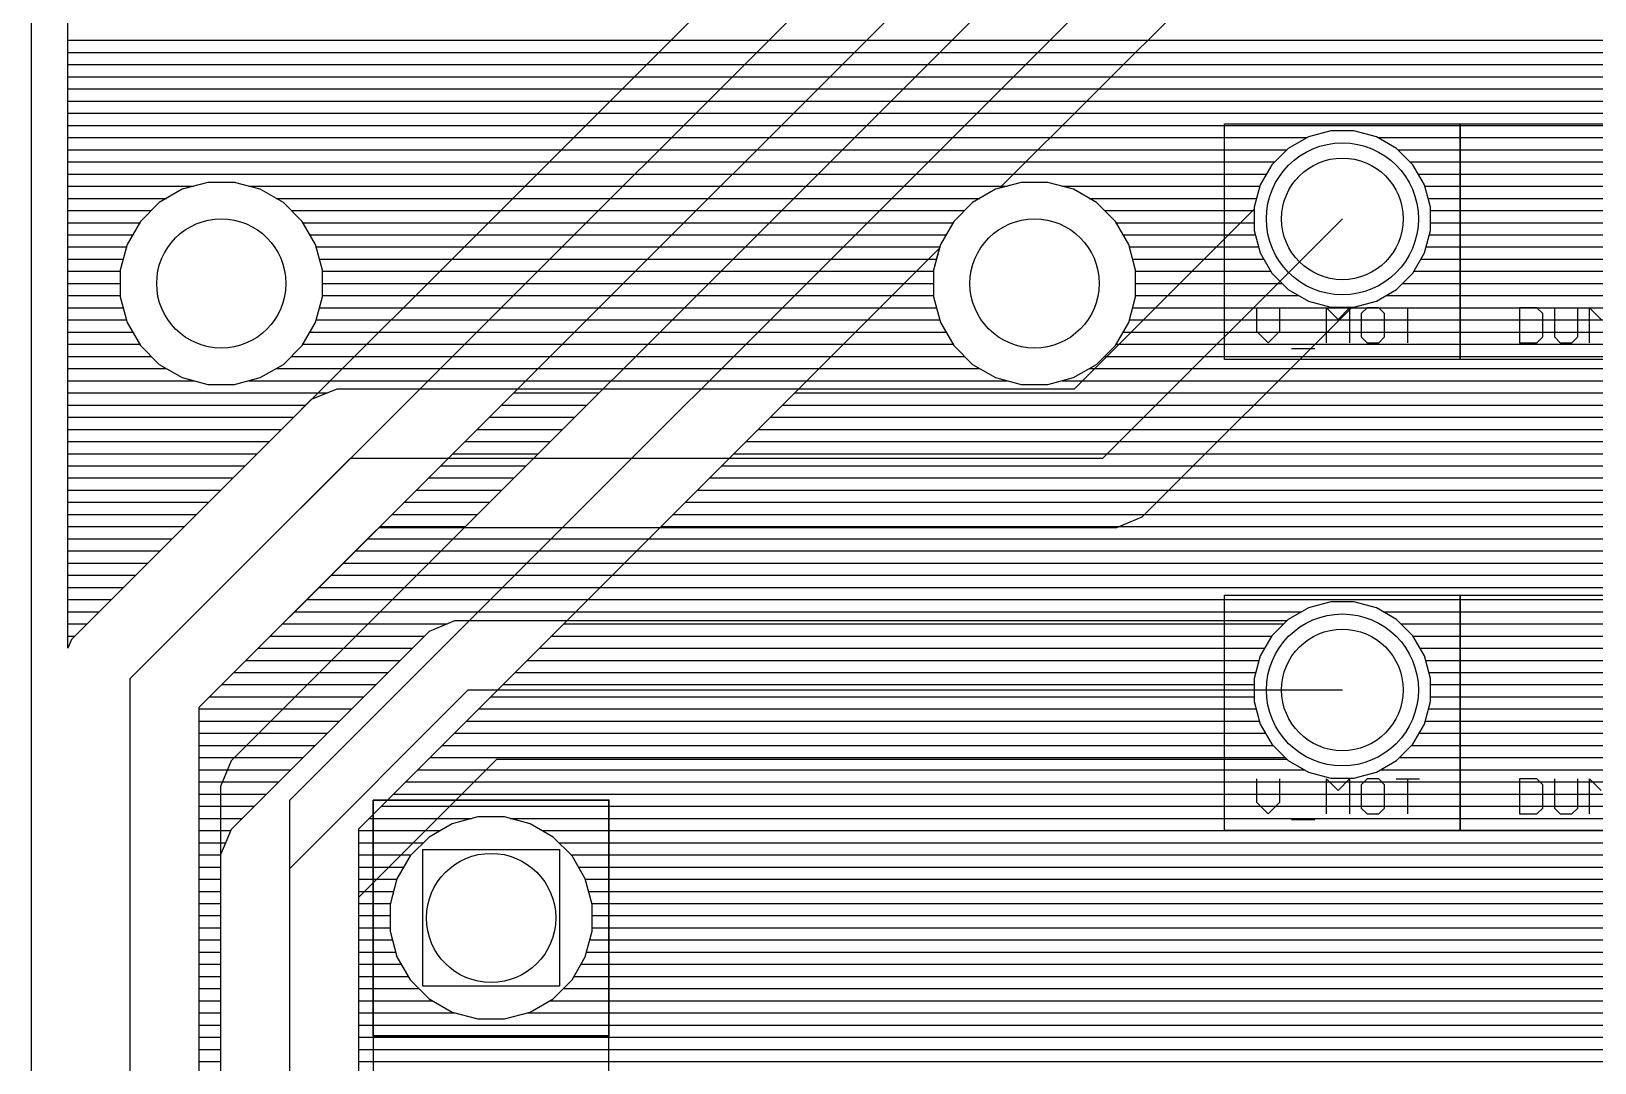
# Model space of a CAD drawing. Extents: x 0 to 5.05, y 0 to 8.75.
# Drawn here: x 0 to 2.057, y 5.774 to 7.132 of the extents above; entities that cross this region are included whole.
import ezdxf

# ---------------------------------------------------------------- set-up
doc = ezdxf.new("R2010")
doc.units = 0
for name, color, linetype in [('1', 22, 'CONTINUOUS'), ('16', 175, 'CONTINUOUS'), ('17', 82, 'CONTINUOUS'), ('20', 6, 'CONTINUOUS'), ('21', 253, 'CONTINUOUS'), ('24', 7, 'CONTINUOUS'), ('44', 253, 'CONTINUOUS'), ('51', 253, 'CONTINUOUS'), ('52', 253, 'CONTINUOUS')]:
    doc.layers.add(name, color=color, linetype=linetype)

# ---------------------------------------------------------------- blocks, each defined once
blk = doc.blocks.new('ROUNDP')
blk.add_circle((0, 0), 0.5)

msp = doc.modelspace()

# ---------------------------------------------------------------- linework, layer by layer
at = {"layer": '1'}
for p, q in [((0.048, 6.319828), (0.048, 8.702)), ((0.048, 7.12), (3.147336, 7.12)), ((0.048, 7.104), (3.115813, 7.104)), ((0.048, 7.088), (3.098951, 7.088)), ((0.048, 7.072), (3.086851, 7.072)), ((0.048, 7.056), (3.077613, 7.056)), ((0.048, 7.04), (3.072946, 7.04)), ((0.048, 7.024), (3.069, 7.024)), ((0.048, 7.008), (3.069, 7.008)), ((1.709728, 7.001), (1.680226, 6.993095)), ((1.740272, 7.001), (1.709728, 7.001)), ((1.769774, 6.993095), (1.740272, 7.001)), ((0.048, 6.992), (1.67833, 6.992)), ((0.048, 6.976), (1.651951, 6.976)), ((1.653774, 6.977823), (1.632177, 6.956226)), ((1.680226, 6.993095), (1.653774, 6.977823)), ((1.796226, 6.977823), (1.769774, 6.993095)), ((1.77167, 6.992), (2.29833, 6.992)), ((1.817823, 6.956226), (1.796226, 6.977823)), ((1.798049, 6.976), (2.271951, 6.976)), ((0.048, 6.96), (1.635951, 6.96)), ((1.632177, 6.956226), (1.616905, 6.929774)), ((1.814049, 6.96), (2.255951, 6.96)), ((1.833095, 6.929774), (1.817823, 6.956226)), ((0.048, 6.944), (1.625118, 6.944)), ((0.23249, 6.933), (0.198664, 6.923936)), ((0.26751, 6.933), (0.23249, 6.933)), ((0.301336, 6.923936), (0.26751, 6.933)), ((1.30249, 6.933), (1.268664, 6.923936)), ((1.33751, 6.933), (1.30249, 6.933)), ((1.371336, 6.923936), (1.33751, 6.933)), ((1.824882, 6.944), (2.245118, 6.944)), ((0.048, 6.928), (0.21383, 6.928)), ((0.048, 6.912), (0.17799, 6.912)), ((0.198664, 6.923936), (0.168336, 6.906426)), ((0.28617, 6.928), (1.28383, 6.928)), ((0.331664, 6.906426), (0.301336, 6.923936)), ((0.32201, 6.912), (1.24799, 6.912)), ((1.268664, 6.923936), (1.238336, 6.906426)), ((1.35617, 6.928), (1.61643, 6.928)), ((1.401664, 6.906426), (1.371336, 6.923936)), ((1.39201, 6.912), (1.612143, 6.912)), ((1.616905, 6.929774), (1.609, 6.900272)), ((1.841, 6.900272), (1.833095, 6.929774)), ((1.83357, 6.928), (2.23643, 6.928)), ((1.837857, 6.912), (2.232143, 6.912)), ((0.048, 6.896), (0.15791, 6.896)), ((0.168336, 6.906426), (0.143573, 6.881664)), ((0.356426, 6.881664), (0.331664, 6.906426)), ((0.34209, 6.896), (1.22791, 6.896)), ((1.238336, 6.906426), (1.213573, 6.881664)), ((1.609, 6.897693), (1.372307, 6.661)), ((1.426426, 6.881664), (1.401664, 6.906426)), ((1.41209, 6.896), (1.607307, 6.896)), ((1.609, 6.900272), (1.609, 6.897693)), ((1.841, 6.869728), (1.841, 6.900272)), ((1.841, 6.896), (2.229, 6.896)), ((0.048, 6.88), (0.142613, 6.88)), ((0.143573, 6.881664), (0.126064, 6.851336)), ((0.373936, 6.851336), (0.356426, 6.881664)), ((0.357387, 6.88), (1.212613, 6.88)), ((1.213573, 6.881664), (1.196064, 6.851336)), ((1.41, 6.57), (1.725, 6.885)), ((1.443936, 6.851336), (1.426426, 6.881664)), ((1.427387, 6.88), (1.591307, 6.88)), ((1.841, 6.88), (2.229, 6.88)), ((0.048, 6.864), (0.133375, 6.864)), ((0.126064, 6.851336), (0.117, 6.81751)), ((0.366625, 6.864), (1.203375, 6.864)), ((0.383, 6.81751), (0.373936, 6.851336)), ((1.196064, 6.851336), (1.187, 6.81751)), ((1.436625, 6.864), (1.575307, 6.864)), ((1.453, 6.81751), (1.443936, 6.851336)), ((1.833095, 6.840226), (1.841, 6.869728)), ((1.839465, 6.864), (2.230535, 6.864)), ((0.048, 6.848), (0.12517, 6.848)), ((0.048, 6.832), (0.120883, 6.832)), ((0.37483, 6.848), (1.19517, 6.848)), ((0.379117, 6.832), (1.190883, 6.832)), ((1.44483, 6.848), (1.559307, 6.848)), ((1.449117, 6.832), (1.543307, 6.832)), ((1.817823, 6.813774), (1.833095, 6.840226)), ((1.828346, 6.832), (2.241654, 6.832)), ((1.835178, 6.848), (2.234822, 6.848)), ((0.048, 6.816), (0.117, 6.816)), ((0.117, 6.81751), (0.117, 6.78249)), ((0.383, 6.78249), (0.383, 6.81751)), ((0.383, 6.816), (1.187, 6.816)), ((1.187, 6.81751), (1.187, 6.78249)), ((1.453, 6.78249), (1.453, 6.81751)), ((1.453, 6.816), (1.527307, 6.816)), ((1.796226, 6.792177), (1.817823, 6.813774)), ((1.819108, 6.816), (2.250892, 6.816)), ((0.048, 6.8), (0.117, 6.8)), ((0.383, 6.8), (1.187, 6.8)), ((1.453, 6.8), (1.511307, 6.8)), ((1.769774, 6.776905), (1.796226, 6.792177)), ((1.804049, 6.8), (2.265951, 6.8)), ((0.048, 6.784), (0.117, 6.784)), ((0.048, 6.768), (0.120883, 6.768)), ((0.117, 6.78249), (0.126064, 6.748664)), ((0.373936, 6.748664), (0.383, 6.78249)), ((0.379117, 6.768), (1.190883, 6.768)), ((0.383, 6.784), (1.187, 6.784)), ((1.187, 6.78249), (1.196064, 6.748664)), ((1.443936, 6.748664), (1.453, 6.78249)), ((1.449117, 6.768), (1.479307, 6.768)), ((1.453, 6.784), (1.495307, 6.784)), ((1.461547, 6.492854), (1.737693, 6.769)), ((1.736693, 6.768), (2.620883, 6.768)), ((1.737693, 6.769), (1.740272, 6.769)), ((1.740272, 6.769), (1.769774, 6.776905)), ((1.782063, 6.784), (2.287937, 6.784)), ((0.048, 6.752), (0.12517, 6.752)), ((0.126064, 6.748664), (0.143573, 6.718336)), ((0.356426, 6.718336), (0.373936, 6.748664)), ((0.37483, 6.752), (1.19517, 6.752)), ((1.196064, 6.748664), (1.213573, 6.718336)), ((1.426426, 6.718336), (1.443936, 6.748664)), ((1.44483, 6.752), (1.463307, 6.752)), ((1.720693, 6.752), (2.62517, 6.752)), ((0.048, 6.736), (0.133375, 6.736)), ((0.366625, 6.736), (1.203375, 6.736)), ((1.436625, 6.736), (1.447307, 6.736)), ((1.704693, 6.736), (2.633375, 6.736)), ((0.048, 6.72), (0.142613, 6.72)), ((0.143573, 6.718336), (0.168336, 6.693573)), ((0.331664, 6.693573), (0.356426, 6.718336)), ((0.357387, 6.72), (1.212613, 6.72)), ((1.213573, 6.718336), (1.238336, 6.693573)), ((1.401664, 6.693573), (1.426426, 6.718336)), ((1.427387, 6.72), (1.431307, 6.72)), ((1.688693, 6.72), (2.642613, 6.72)), ((0.048, 6.704), (0.157909, 6.704)), ((0.048, 6.688), (0.17799, 6.688)), ((0.168336, 6.693573), (0.198664, 6.676064)), ((0.301336, 6.676064), (0.331664, 6.693573)), ((0.32201, 6.688), (1.24799, 6.688)), ((0.34209, 6.704), (1.227909, 6.704)), ((1.238336, 6.693573), (1.268664, 6.676064)), ((1.371336, 6.676064), (1.401664, 6.693573)), ((1.39201, 6.688), (1.399307, 6.688)), ((1.41209, 6.704), (1.415307, 6.704)), ((1.656693, 6.688), (2.67799, 6.688)), ((1.672693, 6.704), (2.657909, 6.704)), ((0.048, 6.672), (0.21383, 6.672)), ((0.198664, 6.676064), (0.23249, 6.667)), ((0.23249, 6.667), (0.26751, 6.667)), ((0.26751, 6.667), (0.301336, 6.676064)), ((0.28617, 6.672), (1.28383, 6.672)), ((1.268664, 6.676064), (1.30249, 6.667)), ((1.30249, 6.667), (1.33751, 6.667)), ((1.33751, 6.667), (1.371336, 6.676064)), ((1.35617, 6.672), (1.383307, 6.672)), ((1.640693, 6.672), (2.71383, 6.672)), ((0.048, 6.656), (0.389828, 6.656)), ((0.368453, 6.647146), (0.342854, 6.621547)), ((0.401899, 6.661), (0.368453, 6.647146)), ((1.372307, 6.661), (0.401899, 6.661)), ((1.624693, 6.656), (4.334, 6.656)), ((0.048, 6.64), (0.361307, 6.64)), ((0.048, 6.624), (0.345307, 6.624)), ((1.592693, 6.624), (4.334, 6.624)), ((1.608693, 6.64), (4.334, 6.64)), ((0.048, 6.608), (0.329307, 6.608)), ((0.342854, 6.621547), (0.052854, 6.331547)), ((1.576693, 6.608), (4.334, 6.608)), ((0.048, 6.592), (0.313307, 6.592)), ((1.560693, 6.592), (4.334, 6.592)), ((0.048, 6.576), (0.297307, 6.576)), ((0.13, 6.28), (0.42, 6.57)), ((0.42, 6.57), (1.41, 6.57)), ((1.544693, 6.576), (4.334, 6.576)), ((0.048, 6.56), (0.281307, 6.56)), ((0.048, 6.544), (0.265307, 6.544)), ((1.512693, 6.544), (4.334, 6.544)), ((1.528693, 6.56), (4.334, 6.56)), ((0.048, 6.528), (0.249307, 6.528)), ((1.496693, 6.528), (4.334, 6.528)), ((0.048, 6.512), (0.233307, 6.512)), ((1.480693, 6.512), (4.334, 6.512)), ((0.048, 6.496), (0.217307, 6.496)), ((0.048, 6.48), (0.201307, 6.48)), ((1.428101, 6.479), (1.461547, 6.492854)), ((1.430515, 6.48), (3.108599, 6.48)), ((1.464693, 6.496), (3.133149, 6.496)), ((0.048, 6.464), (0.185307, 6.464)), ((0.221, 6.242307), (0.457693, 6.479)), ((0.442693, 6.464), (3.093086, 6.464)), ((0.457693, 6.479), (1.428101, 6.479)), ((0.048, 6.448), (0.169307, 6.448)), ((0.426693, 6.448), (3.082083, 6.448)), ((0.048, 6.432), (0.153307, 6.432)), ((0.410693, 6.432), (3.074681, 6.432)), ((0.048, 6.416), (0.137307, 6.416)), ((0.048, 6.4), (0.121307, 6.4)), ((0.378693, 6.4), (3.06738, 6.4)), ((0.394693, 6.416), (3.0699, 6.416)), ((0.048, 6.384), (0.105307, 6.384)), ((0.362693, 6.384), (3.176999, 6.384)), ((1.709728, 6.381), (1.680226, 6.373095)), ((1.740272, 6.381), (1.709728, 6.381)), ((1.769774, 6.373095), (1.740272, 6.381)), ((0.048, 6.368), (0.089307, 6.368)), ((0.346693, 6.368), (1.671401, 6.368)), ((1.653774, 6.357823), (1.651951, 6.356)), ((1.680226, 6.373095), (1.653774, 6.357823)), ((1.796226, 6.357823), (1.769774, 6.373095)), ((1.778599, 6.368), (2.291401, 6.368)), ((1.817823, 6.336226), (1.796226, 6.357823)), ((0.048, 6.352), (0.073307, 6.352)), ((0.048, 6.336), (0.057307, 6.336)), ((0.314693, 6.336), (0.517307, 6.336)), ((0.330693, 6.352), (0.547242, 6.352)), ((0.523453, 6.342146), (0.497854, 6.316547)), ((0.556899, 6.356), (0.523453, 6.342146)), ((1.651951, 6.356), (0.556899, 6.356)), ((1.802049, 6.352), (2.267951, 6.352)), ((1.833095, 6.309774), (1.817823, 6.336226)), ((1.817953, 6.336), (2.252047, 6.336)), ((0.052854, 6.331547), (0.048, 6.319828)), ((0.048, 6.32), (0.048071, 6.32)), ((0.497854, 6.316547), (0.262854, 6.081547)), ((0.298693, 6.32), (0.501307, 6.32)), ((1.827191, 6.32), (2.242809, 6.32)), ((0.282693, 6.304), (0.485307, 6.304)), ((1.841, 6.280272), (1.833095, 6.309774)), ((1.834642, 6.304), (2.235358, 6.304)), ((0.13, 5.13), (0.13, 6.28)), ((0.266693, 6.288), (0.469307, 6.288)), ((1.838929, 6.288), (2.231071, 6.288)), ((1.841, 6.249728), (1.841, 6.280272)), ((0.234693, 6.256), (0.437307, 6.256)), ((0.250693, 6.272), (0.453307, 6.272)), ((0.34, 6.03), (0.575, 6.265)), ((0.575, 6.265), (1.725, 6.265)), ((1.841, 6.272), (2.229, 6.272)), ((1.841, 6.256), (2.229, 6.256)), ((0.221, 5.167693), (0.221, 6.242307)), ((0.221, 6.24), (0.421307, 6.24)), ((1.833095, 6.220226), (1.841, 6.249728)), ((1.838393, 6.24), (2.231607, 6.24)), ((0.221, 6.224), (0.405307, 6.224)), ((1.817823, 6.193774), (1.833095, 6.220226)), ((1.834106, 6.224), (2.235894, 6.224)), ((0.221, 6.208), (0.389307, 6.208)), ((0.221, 6.192), (0.373307, 6.192)), ((1.796226, 6.172177), (1.817823, 6.193774)), ((1.816049, 6.192), (2.253951, 6.192)), ((1.826036, 6.208), (2.243964, 6.208)), ((0.221, 6.176), (0.357307, 6.176)), ((0.431, 5.992307), (0.612693, 6.174)), ((0.612693, 6.174), (1.651951, 6.174)), ((1.651951, 6.174), (1.653774, 6.172177)), ((1.653774, 6.172177), (1.680226, 6.156905)), ((1.769774, 6.156905), (1.796226, 6.172177)), ((1.800049, 6.176), (2.269951, 6.176)), ((0.221, 6.16), (0.341307, 6.16)), ((0.598693, 6.16), (1.674865, 6.16)), ((1.680226, 6.156905), (1.709728, 6.149)), ((1.740272, 6.149), (1.769774, 6.156905)), ((1.775135, 6.16), (2.294865, 6.16)), ((0.221, 6.144), (0.325307, 6.144)), ((0.582693, 6.144), (3.088005, 6.144)), ((1.709728, 6.149), (1.740272, 6.149)), ((0.221, 6.128), (0.309307, 6.128)), ((0.221, 6.112), (0.293307, 6.112)), ((0.550693, 6.112), (3.073482, 6.112)), ((0.566693, 6.128), (3.078768, 6.128)), ((0.221, 6.096), (0.277307, 6.096)), ((0.553664, 6.088936), (0.523336, 6.071426)), ((0.534693, 6.096), (0.580027, 6.096)), ((0.58749, 6.098), (0.553664, 6.088936)), ((0.62251, 6.098), (0.58749, 6.098)), ((0.656336, 6.088936), (0.62251, 6.098)), ((0.629973, 6.096), (3.069195, 6.096)), ((0.686664, 6.071426), (0.656336, 6.088936)), ((0.221, 6.08), (0.262213, 6.08)), ((0.262854, 6.081547), (0.249, 6.048101)), ((0.523336, 6.071426), (0.498573, 6.046664)), ((0.518693, 6.08), (0.538186, 6.08)), ((0.671814, 6.08), (3.069, 6.08)), ((0.711426, 6.046664), (0.686664, 6.071426)), ((0.221, 6.064), (0.255586, 6.064)), ((0.221, 6.048), (0.249, 6.048)), ((0.249, 6.048101), (0.249, 5.516628)), ((0.486693, 6.048), (0.49991, 6.048)), ((0.502693, 6.064), (0.51591, 6.064)), ((0.69409, 6.064), (3.069195, 6.064)), ((0.71009, 6.048), (3.073482, 6.048)), ((0.221, 6.032), (0.249, 6.032)), ((0.34, 5.5), (0.34, 6.03)), ((0.470693, 6.032), (0.490107, 6.032)), ((0.498573, 6.046664), (0.481064, 6.016336)), ((0.728936, 6.016336), (0.711426, 6.046664)), ((0.719893, 6.032), (3.078767, 6.032)), ((0.221, 6.016), (0.249, 6.016)), ((0.454693, 6.016), (0.480974, 6.016)), ((0.481064, 6.016336), (0.472, 5.98251)), ((0.738, 5.98251), (0.728936, 6.016336)), ((0.729026, 6.016), (3.088005, 6.016)), ((0.221, 6), (0.249, 6)), ((0.431, 5.53937), (0.431, 5.992307)), ((0.438693, 6), (0.476687, 6)), ((0.733313, 6), (3.100951, 6)), ((0.221, 5.984), (0.249, 5.984)), ((0.221, 5.968), (0.249, 5.968)), ((0.431, 5.984), (0.472399, 5.984)), ((0.431, 5.968), (0.472, 5.968)), ((0.472, 5.98251), (0.472, 5.94749)), ((0.737601, 5.984), (3.119277, 5.984)), ((0.738, 5.94749), (0.738, 5.98251)), ((0.738, 5.968), (3.1548, 5.968)), ((0.221, 5.952), (0.249, 5.952)), ((0.431, 5.952), (0.472, 5.952)), ((0.472, 5.94749), (0.481064, 5.913664)), ((0.728936, 5.913664), (0.738, 5.94749)), ((0.738, 5.952), (3.404, 5.952)), ((0.221, 5.936), (0.249, 5.936)), ((0.431, 5.936), (0.475079, 5.936)), ((0.734921, 5.936), (3.404, 5.936)), ((0.221, 5.92), (0.249, 5.92)), ((0.221, 5.904), (0.249, 5.904)), ((0.431, 5.92), (0.479366, 5.92)), ((0.431, 5.904), (0.486643, 5.904)), ((0.481064, 5.913664), (0.498573, 5.883336)), ((0.711426, 5.883336), (0.728936, 5.913664)), ((0.723357, 5.904), (3.404, 5.904)), ((0.730634, 5.92), (3.404, 5.92)), ((0.221, 5.888), (0.249, 5.888)), ((0.431, 5.888), (0.495881, 5.888)), ((0.498573, 5.883336), (0.523336, 5.858573)), ((0.686664, 5.858573), (0.711426, 5.883336)), ((0.714119, 5.888), (3.404, 5.888)), ((0.221, 5.872), (0.249, 5.872)), ((0.431, 5.872), (0.509909, 5.872)), ((0.70009, 5.872), (3.404, 5.872)), ((0.221, 5.856), (0.249, 5.856)), ((0.431, 5.856), (0.527793, 5.856)), ((0.523336, 5.858573), (0.553664, 5.841064)), ((0.656336, 5.841064), (0.686664, 5.858573)), ((0.682206, 5.856), (3.404, 5.856)), ((0.221, 5.84), (0.249, 5.84)), ((0.221, 5.824), (0.249, 5.824)), ((0.431, 5.84), (0.557634, 5.84)), ((0.431, 5.824), (3.404, 5.824)), ((0.553664, 5.841064), (0.58749, 5.832)), ((0.58749, 5.832), (0.62251, 5.832)), ((0.62251, 5.832), (0.656336, 5.841064)), ((0.652366, 5.84), (3.404, 5.84)), ((0.221, 5.808), (0.249, 5.808)), ((0.431, 5.808), (3.404, 5.808)), ((0.221, 5.792), (0.249, 5.792)), ((0.431, 5.792), (3.404, 5.792)), ((0.221, 5.776), (0.249, 5.776)), ((0.431, 5.776), (3.404, 5.776))]:
    msp.add_line(p, q, dxfattribs=at)
at = {"layer": '16'}
for p, q in [((0.048, 6.319828), (0.048, 8.702)), ((1.634, 7.912693), (0.052854, 6.331547)), ((0.13, 6.28), (1.725, 7.875)), ((0.221, 6.242307), (1.776547, 7.797854)), ((1.609, 7.517693), (0.262854, 6.171547)), ((0.34, 6.12), (1.725, 7.505)), ((1.274081, 6.925388), (1.737693, 7.389)), ((0.048, 7.12), (0.841307, 7.12)), ((1.098693, 7.12), (1.211307, 7.12)), ((1.468693, 7.12), (3.142089, 7.12)), ((0.048, 7.104), (0.825307, 7.104)), ((1.082693, 7.104), (1.195307, 7.104)), ((1.452693, 7.104), (3.113615, 7.104)), ((0.048, 7.088), (0.809307, 7.088)), ((1.066693, 7.088), (1.179307, 7.088)), ((1.436693, 7.088), (3.096275, 7.088)), ((0.048, 7.072), (0.793307, 7.072)), ((0.048, 7.056), (0.777307, 7.056)), ((1.034693, 7.056), (1.147307, 7.056)), ((1.050693, 7.072), (1.163307, 7.072)), ((1.404693, 7.056), (3.076182, 7.056)), ((1.420693, 7.072), (3.084597, 7.072)), ((0.048, 7.04), (0.761307, 7.04)), ((1.018693, 7.04), (1.131307, 7.04)), ((1.388693, 7.04), (3.070813, 7.04)), ((0.048, 7.024), (0.745307, 7.024)), ((1.002693, 7.024), (1.115307, 7.024)), ((1.372693, 7.024), (3.067831, 7.024)), ((0.048, 7.008), (0.729307, 7.008)), ((0.986693, 7.008), (1.099307, 7.008)), ((1.356693, 7.008), (3.176999, 7.008)), ((1.709728, 7.001), (1.680226, 6.993095)), ((1.740272, 7.001), (1.709728, 7.001)), ((1.769774, 6.993095), (1.740272, 7.001)), ((0.048, 6.992), (0.713307, 6.992)), ((0.048, 6.976), (0.697307, 6.976)), ((0.954693, 6.976), (1.067307, 6.976)), ((0.970693, 6.992), (1.083307, 6.992)), ((1.324693, 6.976), (1.651951, 6.976)), ((1.340693, 6.992), (1.67833, 6.992)), ((1.653774, 6.977823), (1.632177, 6.956226)), ((1.680226, 6.993095), (1.653774, 6.977823)), ((1.796226, 6.977823), (1.769774, 6.993095)), ((1.77167, 6.992), (2.295226, 6.992)), ((1.817823, 6.956226), (1.796226, 6.977823)), ((1.798049, 6.976), (2.269853, 6.976)), ((0.048, 6.96), (0.681307, 6.96)), ((0.938693, 6.96), (1.051307, 6.96)), ((1.308693, 6.96), (1.635951, 6.96)), ((1.632177, 6.956226), (1.616905, 6.929774)), ((1.814049, 6.96), (2.253883, 6.96)), ((1.833095, 6.929774), (1.817823, 6.956226)), ((0.048, 6.944), (0.665307, 6.944)), ((0.23249, 6.933), (0.198664, 6.923936)), ((0.26751, 6.933), (0.23249, 6.933)), ((0.301336, 6.923936), (0.26751, 6.933)), ((0.922693, 6.944), (1.035307, 6.944)), ((1.30249, 6.933), (1.274081, 6.925388)), ((1.292693, 6.944), (1.625118, 6.944)), ((1.33751, 6.933), (1.30249, 6.933)), ((1.371336, 6.923936), (1.33751, 6.933)), ((1.824882, 6.944), (2.242712, 6.944)), ((0.048, 6.928), (0.21383, 6.928)), ((0.048, 6.912), (0.17799, 6.912)), ((0.198664, 6.923936), (0.168336, 6.906426)), ((0.28617, 6.928), (0.649307, 6.928)), ((0.331664, 6.906426), (0.301336, 6.923936)), ((0.32201, 6.912), (0.633307, 6.912)), ((0.890693, 6.912), (1.003307, 6.912)), ((0.906693, 6.928), (1.019307, 6.928)), ((1.276693, 6.928), (1.28383, 6.928)), ((1.35617, 6.928), (1.61643, 6.928)), ((1.401664, 6.906426), (1.371336, 6.923936)), ((1.39201, 6.912), (1.612143, 6.912)), ((1.616905, 6.929774), (1.609, 6.900272)), ((1.841, 6.900272), (1.833095, 6.929774)), ((1.83357, 6.928), (2.235031, 6.928)), ((1.837857, 6.912), (2.230128, 6.912)), ((0.048, 6.896), (0.15791, 6.896)), ((0.168336, 6.906426), (0.143573, 6.881664)), ((0.356426, 6.881664), (0.331664, 6.906426)), ((0.34209, 6.896), (0.617307, 6.896)), ((0.874693, 6.896), (0.987307, 6.896)), ((1.426426, 6.881664), (1.401664, 6.906426)), ((1.41209, 6.896), (1.609, 6.896)), ((1.609, 6.900272), (1.609, 6.869728)), ((1.841, 6.869728), (1.841, 6.900272)), ((1.841, 6.896), (2.227493, 6.896)), ((0.048, 6.88), (0.142613, 6.88)), ((0.143573, 6.881664), (0.126064, 6.851336)), ((0.373936, 6.851336), (0.356426, 6.881664)), ((0.357387, 6.88), (0.601307, 6.88)), ((0.858693, 6.88), (0.971307, 6.88)), ((1.443936, 6.851336), (1.426426, 6.881664)), ((1.427387, 6.88), (1.609, 6.88)), ((1.841, 6.88), (2.336999, 6.88)), ((0.048, 6.864), (0.133375, 6.864)), ((0.126064, 6.851336), (0.117, 6.81751)), ((0.366625, 6.864), (0.585307, 6.864)), ((0.383, 6.81751), (0.373936, 6.851336)), ((0.842693, 6.864), (0.955307, 6.864)), ((1.436625, 6.864), (1.610535, 6.864)), ((1.453, 6.81751), (1.443936, 6.851336)), ((1.609, 6.869728), (1.616905, 6.840226)), ((1.833095, 6.840226), (1.841, 6.869728)), ((1.839465, 6.864), (2.228758, 6.864)), ((0.048, 6.848), (0.12517, 6.848)), ((0.048, 6.832), (0.120883, 6.832)), ((0.37483, 6.848), (0.569307, 6.848)), ((0.379117, 6.832), (0.553307, 6.832)), ((0.431, 6.082307), (1.194612, 6.845919)), ((0.810693, 6.832), (0.923307, 6.832)), ((0.826693, 6.848), (0.939307, 6.848)), ((1.180693, 6.832), (1.190883, 6.832)), ((1.194612, 6.845919), (1.187, 6.81751)), ((1.44483, 6.848), (1.614822, 6.848)), ((1.449117, 6.832), (1.621654, 6.832)), ((1.616905, 6.840226), (1.632177, 6.813774)), ((1.817823, 6.813774), (1.833095, 6.840226)), ((1.828346, 6.832), (2.239553, 6.832)), ((1.835178, 6.848), (2.232931, 6.848)), ((0.048, 6.816), (0.117, 6.816)), ((0.117, 6.81751), (0.117, 6.78249)), ((0.383, 6.78249), (0.383, 6.81751)), ((0.383, 6.816), (0.537307, 6.816)), ((0.794693, 6.816), (0.907307, 6.816)), ((1.164693, 6.816), (1.187, 6.816)), ((1.187, 6.81751), (1.187, 6.78249)), ((1.453, 6.78249), (1.453, 6.81751)), ((1.453, 6.816), (1.630892, 6.816)), ((1.632177, 6.813774), (1.653774, 6.792177)), ((1.796226, 6.792177), (1.817823, 6.813774)), ((1.819108, 6.816), (2.249098, 6.816)), ((0.048, 6.8), (0.117, 6.8)), ((0.383, 6.8), (0.521307, 6.8)), ((0.778693, 6.8), (0.891307, 6.8)), ((1.148693, 6.8), (1.187, 6.8)), ((1.453, 6.8), (1.645951, 6.8)), ((1.653774, 6.792177), (1.680226, 6.776905)), ((1.769774, 6.776905), (1.796226, 6.792177)), ((1.804049, 6.8), (2.263123, 6.8)), ((0.048, 6.784), (0.117, 6.784)), ((0.048, 6.768), (0.120883, 6.768)), ((0.117, 6.78249), (0.126064, 6.748664)), ((0.373936, 6.748664), (0.383, 6.78249)), ((0.379117, 6.768), (0.489307, 6.768)), ((0.383, 6.784), (0.505307, 6.784)), ((0.746693, 6.768), (0.859307, 6.768)), ((0.762693, 6.784), (0.875307, 6.784)), ((1.116693, 6.768), (1.190883, 6.768)), ((1.132693, 6.784), (1.187, 6.784)), ((1.187, 6.78249), (1.196064, 6.748664)), ((1.443936, 6.748664), (1.453, 6.78249)), ((1.449117, 6.768), (2.329497, 6.768)), ((1.453, 6.784), (1.667937, 6.784)), ((1.680226, 6.776905), (1.709728, 6.769)), ((1.709728, 6.769), (1.740272, 6.769)), ((1.740272, 6.769), (1.769774, 6.776905)), ((1.782063, 6.784), (2.283949, 6.784)), ((0.048, 6.752), (0.12517, 6.752)), ((0.126064, 6.748664), (0.143573, 6.718336)), ((0.356426, 6.718336), (0.373936, 6.748664)), ((0.37483, 6.752), (0.473307, 6.752)), ((0.730693, 6.752), (0.843307, 6.752)), ((1.100693, 6.752), (1.19517, 6.752)), ((1.196064, 6.748664), (1.213573, 6.718336)), ((1.426426, 6.718336), (1.443936, 6.748664)), ((1.44483, 6.752), (2.62517, 6.752)), ((0.048, 6.736), (0.133375, 6.736)), ((0.366625, 6.736), (0.457307, 6.736)), ((0.714693, 6.736), (0.827307, 6.736)), ((1.084693, 6.736), (1.203375, 6.736)), ((1.436625, 6.736), (2.633375, 6.736)), ((0.048, 6.72), (0.142613, 6.72)), ((0.143573, 6.718336), (0.168336, 6.693573)), ((0.331664, 6.693573), (0.356426, 6.718336)), ((0.357387, 6.72), (0.441307, 6.72)), ((0.698693, 6.72), (0.811307, 6.72)), ((1.068693, 6.72), (1.212613, 6.72)), ((1.213573, 6.718336), (1.238336, 6.693573)), ((1.401664, 6.693573), (1.426426, 6.718336)), ((1.427387, 6.72), (2.642613, 6.72)), ((0.048, 6.704), (0.157909, 6.704)), ((0.048, 6.688), (0.17799, 6.688)), ((0.168336, 6.693573), (0.198664, 6.676064)), ((0.301336, 6.676064), (0.331664, 6.693573)), ((0.32201, 6.688), (0.409307, 6.688)), ((0.34209, 6.704), (0.425307, 6.704)), ((0.666693, 6.688), (0.779307, 6.688)), ((0.682693, 6.704), (0.795307, 6.704)), ((1.036693, 6.688), (1.24799, 6.688)), ((1.052693, 6.704), (1.227909, 6.704)), ((1.238336, 6.693573), (1.268664, 6.676064)), ((1.371336, 6.676064), (1.401664, 6.693573)), ((1.39201, 6.688), (2.67799, 6.688)), ((1.41209, 6.704), (2.657909, 6.704)), ((0.048, 6.672), (0.21383, 6.672)), ((0.198664, 6.676064), (0.23249, 6.667)), ((0.23249, 6.667), (0.26751, 6.667)), ((0.26751, 6.667), (0.301336, 6.676064)), ((0.28617, 6.672), (0.393307, 6.672)), ((0.650693, 6.672), (0.763307, 6.672)), ((1.020693, 6.672), (1.28383, 6.672)), ((1.268664, 6.676064), (1.30249, 6.667)), ((1.30249, 6.667), (1.33751, 6.667)), ((1.33751, 6.667), (1.371336, 6.676064)), ((1.35617, 6.672), (2.71383, 6.672)), ((0.048, 6.656), (0.377307, 6.656)), ((0.634693, 6.656), (0.747307, 6.656)), ((1.004693, 6.656), (3.404, 6.656)), ((0.048, 6.64), (0.361307, 6.64)), ((0.048, 6.624), (0.345307, 6.624)), ((0.602693, 6.624), (0.715307, 6.624)), ((0.618693, 6.64), (0.731307, 6.64)), ((0.972693, 6.624), (3.404, 6.624)), ((0.988693, 6.64), (3.404, 6.64)), ((0.048, 6.608), (0.329307, 6.608)), ((0.586693, 6.608), (0.699307, 6.608)), ((0.956693, 6.608), (3.404, 6.608)), ((0.048, 6.592), (0.313307, 6.592)), ((0.570693, 6.592), (0.683307, 6.592)), ((0.940693, 6.592), (3.404, 6.592)), ((0.048, 6.576), (0.297307, 6.576)), ((0.554693, 6.576), (0.667307, 6.576)), ((0.924693, 6.576), (3.404, 6.576)), ((0.048, 6.56), (0.281307, 6.56)), ((0.048, 6.544), (0.265307, 6.544)), ((0.522693, 6.544), (0.635307, 6.544)), ((0.538693, 6.56), (0.651307, 6.56)), ((0.892693, 6.544), (3.404, 6.544)), ((0.908693, 6.56), (3.404, 6.56)), ((0.048, 6.528), (0.249307, 6.528)), ((0.506693, 6.528), (0.619307, 6.528)), ((0.876693, 6.528), (3.404, 6.528)), ((0.048, 6.512), (0.233307, 6.512)), ((0.490693, 6.512), (0.603307, 6.512)), ((0.860693, 6.512), (3.404, 6.512)), ((0.048, 6.496), (0.217307, 6.496)), ((0.048, 6.48), (0.201307, 6.48)), ((0.458693, 6.48), (0.571307, 6.48)), ((0.474693, 6.496), (0.587307, 6.496)), ((0.828693, 6.48), (3.110951, 6.48)), ((0.844693, 6.496), (3.136598, 6.496)), ((0.048, 6.464), (0.185307, 6.464)), ((0.442693, 6.464), (0.555307, 6.464)), ((0.812693, 6.464), (3.094951, 6.464)), ((0.048, 6.448), (0.169307, 6.448)), ((0.426693, 6.448), (0.539307, 6.448)), ((0.796693, 6.448), (3.084541, 6.448)), ((0.048, 6.432), (0.153307, 6.432)), ((0.410693, 6.432), (0.523307, 6.432)), ((0.780693, 6.432), (3.076162, 6.432)), ((0.048, 6.416), (0.137307, 6.416)), ((0.048, 6.4), (0.121307, 6.4)), ((0.378693, 6.4), (0.491307, 6.4)), ((0.394693, 6.416), (0.507307, 6.416)), ((0.748693, 6.4), (3.069, 6.4)), ((0.764693, 6.416), (3.071875, 6.416)), ((0.048, 6.384), (0.105307, 6.384)), ((0.362693, 6.384), (0.475307, 6.384)), ((0.732693, 6.384), (3.069, 6.384)), ((1.709728, 6.381), (1.680226, 6.373095)), ((1.740272, 6.381), (1.709728, 6.381)), ((1.769774, 6.373095), (1.740272, 6.381)), ((0.048, 6.368), (0.089307, 6.368)), ((0.346693, 6.368), (0.459307, 6.368)), ((0.716693, 6.368), (1.671401, 6.368)), ((1.653774, 6.357823), (1.632177, 6.336226)), ((1.680226, 6.373095), (1.653774, 6.357823)), ((1.796226, 6.357823), (1.769774, 6.373095)), ((1.778599, 6.368), (2.287133, 6.368)), ((1.817823, 6.336226), (1.796226, 6.357823)), ((0.048, 6.352), (0.073307, 6.352)), ((0.048, 6.336), (0.057307, 6.336)), ((0.314693, 6.336), (0.427307, 6.336)), ((0.330693, 6.352), (0.443307, 6.352)), ((0.684693, 6.336), (1.632047, 6.336)), ((0.700693, 6.352), (1.647951, 6.352)), ((1.632177, 6.336226), (1.616905, 6.309774)), ((1.802049, 6.352), (2.265123, 6.352)), ((1.833095, 6.309774), (1.817823, 6.336226)), ((1.817953, 6.336), (2.250693, 6.336)), ((0.052854, 6.331547), (0.048, 6.319828)), ((0.048, 6.32), (0.048071, 6.32)), ((0.298693, 6.32), (0.411307, 6.32)), ((0.668693, 6.32), (1.622809, 6.32)), ((1.827191, 6.32), (2.240517, 6.32)), ((0.282693, 6.304), (0.395307, 6.304)), ((0.652693, 6.304), (1.615358, 6.304)), ((1.616905, 6.309774), (1.609, 6.280272)), ((1.841, 6.280272), (1.833095, 6.309774)), ((1.834642, 6.304), (2.233631, 6.304)), ((0.13, 3.99), (0.13, 6.28)), ((0.266693, 6.288), (0.379307, 6.288)), ((0.636693, 6.288), (1.611071, 6.288)), ((1.609, 6.280272), (1.609, 6.249728)), ((1.838929, 6.288), (2.229215, 6.288)), ((1.841, 6.249728), (1.841, 6.280272)), ((0.234693, 6.256), (0.347307, 6.256)), ((0.250693, 6.272), (0.363307, 6.272)), ((0.604693, 6.256), (1.609, 6.256)), ((0.620693, 6.272), (1.609, 6.272)), ((1.841, 6.272), (2.336999, 6.272)), ((1.841, 6.256), (2.227267, 6.256)), ((0.221, 4.027693), (0.221, 6.242307)), ((0.221, 6.24), (0.331307, 6.24)), ((0.588693, 6.24), (1.611607, 6.24)), ((1.609, 6.249728), (1.616905, 6.220226)), ((1.833095, 6.220226), (1.841, 6.249728)), ((1.838393, 6.24), (2.229671, 6.24)), ((0.221, 6.224), (0.315307, 6.224)), ((0.572693, 6.224), (1.615894, 6.224)), ((1.616905, 6.220226), (1.632177, 6.193774)), ((1.817823, 6.193774), (1.833095, 6.220226)), ((1.834106, 6.224), (2.234331, 6.224)), ((0.221, 6.208), (0.299307, 6.208)), ((0.221, 6.192), (0.283307, 6.192)), ((0.540693, 6.192), (1.633951, 6.192)), ((0.556693, 6.208), (1.623964, 6.208)), ((1.632177, 6.193774), (1.653774, 6.172177)), ((1.796226, 6.172177), (1.817823, 6.193774)), ((1.816049, 6.192), (2.252288, 6.192)), ((1.826036, 6.208), (2.24148, 6.208)), ((0.221, 6.176), (0.267307, 6.176)), ((0.262854, 6.171547), (0.249, 6.138101)), ((0.524693, 6.176), (1.649951, 6.176)), ((1.653774, 6.172177), (1.680226, 6.156905)), ((1.769774, 6.156905), (1.796226, 6.172177)), ((1.800049, 6.176), (2.267345, 6.176)), ((0.221, 6.16), (0.258071, 6.16)), ((0.508693, 6.16), (1.674865, 6.16)), ((1.680226, 6.156905), (1.709728, 6.149)), ((1.740272, 6.149), (1.769774, 6.156905)), ((1.775135, 6.16), (2.291072, 6.16)), ((0.221, 6.144), (0.251444, 6.144)), ((0.249, 6.138101), (0.249, 4.241899)), ((0.492693, 6.144), (3.085853, 6.144)), ((1.709728, 6.149), (1.740272, 6.149)), ((0.221, 6.128), (0.249, 6.128)), ((0.221, 6.112), (0.249, 6.112)), ((0.34, 4.26), (0.34, 6.12)), ((0.460693, 6.112), (3.071269, 6.112)), ((0.476693, 6.128), (3.077146, 6.128)), ((0.221, 6.096), (0.249, 6.096)), ((0.444693, 6.096), (0.580027, 6.096)), ((0.553664, 6.088936), (0.523336, 6.071426)), ((0.58749, 6.098), (0.553664, 6.088936)), ((0.62251, 6.098), (0.58749, 6.098)), ((0.656336, 6.088936), (0.62251, 6.098)), ((0.629973, 6.096), (3.068056, 6.096)), ((0.686664, 6.071426), (0.656336, 6.088936)), ((0.221, 6.08), (0.249, 6.08)), ((0.431, 4.297693), (0.431, 6.082307)), ((0.431, 6.08), (0.538186, 6.08)), ((0.523336, 6.071426), (0.498573, 6.046664)), ((0.671814, 6.08), (3.176999, 6.08)), ((0.711426, 6.046664), (0.686664, 6.071426)), ((0.221, 6.064), (0.249, 6.064)), ((0.221, 6.048), (0.249, 6.048)), ((0.431, 6.064), (0.51591, 6.064)), ((0.431, 6.048), (0.49991, 6.048)), ((0.69409, 6.064), (3.068056, 6.064)), ((0.71009, 6.048), (3.071269, 6.048)), ((0.221, 6.032), (0.249, 6.032)), ((0.431, 6.032), (0.490107, 6.032)), ((0.498573, 6.046664), (0.481064, 6.016336)), ((0.728936, 6.016336), (0.711426, 6.046664)), ((0.719893, 6.032), (3.077145, 6.032)), ((0.221, 6.016), (0.249, 6.016)), ((0.431, 6.016), (0.480974, 6.016)), ((0.481064, 6.016336), (0.472, 5.98251)), ((0.738, 5.98251), (0.728936, 6.016336)), ((0.729026, 6.016), (3.085853, 6.016)), ((0.221, 6), (0.249, 6)), ((0.431, 6), (0.476687, 6)), ((0.733313, 6), (3.098123, 6)), ((0.221, 5.984), (0.249, 5.984)), ((0.221, 5.968), (0.249, 5.968)), ((0.431, 5.984), (0.472399, 5.984)), ((0.431, 5.968), (0.472, 5.968)), ((0.472, 5.98251), (0.472, 5.94749)), ((0.737601, 5.984), (3.116123, 5.984)), ((0.738, 5.94749), (0.738, 5.98251)), ((0.738, 5.968), (3.147804, 5.968)), ((0.221, 5.952), (0.249, 5.952)), ((0.431, 5.952), (0.472, 5.952)), ((0.472, 5.94749), (0.481064, 5.913664)), ((0.728936, 5.913664), (0.738, 5.94749)), ((0.738, 5.952), (4.334, 5.952)), ((0.221, 5.936), (0.249, 5.936)), ((0.431, 5.936), (0.475079, 5.936)), ((0.734921, 5.936), (4.334, 5.936)), ((0.221, 5.92), (0.249, 5.92)), ((0.221, 5.904), (0.249, 5.904)), ((0.431, 5.92), (0.479366, 5.92)), ((0.431, 5.904), (0.486643, 5.904)), ((0.481064, 5.913664), (0.498573, 5.883336)), ((0.711426, 5.883336), (0.728936, 5.913664)), ((0.723357, 5.904), (4.334, 5.904)), ((0.730634, 5.92), (4.334, 5.92)), ((0.221, 5.888), (0.249, 5.888)), ((0.431, 5.888), (0.495881, 5.888)), ((0.498573, 5.883336), (0.523336, 5.858573)), ((0.686664, 5.858573), (0.711426, 5.883336)), ((0.714119, 5.888), (4.334, 5.888)), ((0.221, 5.872), (0.249, 5.872)), ((0.431, 5.872), (0.509909, 5.872)), ((0.70009, 5.872), (4.334, 5.872)), ((0.221, 5.856), (0.249, 5.856)), ((0.431, 5.856), (0.527793, 5.856)), ((0.523336, 5.858573), (0.553664, 5.841064)), ((0.656336, 5.841064), (0.686664, 5.858573)), ((0.682206, 5.856), (4.334, 5.856)), ((0.221, 5.84), (0.249, 5.84)), ((0.221, 5.824), (0.249, 5.824)), ((0.431, 5.84), (0.557634, 5.84)), ((0.431, 5.824), (4.334, 5.824)), ((0.553664, 5.841064), (0.58749, 5.832)), ((0.58749, 5.832), (0.62251, 5.832)), ((0.62251, 5.832), (0.656336, 5.841064)), ((0.652366, 5.84), (4.334, 5.84)), ((0.221, 5.808), (0.249, 5.808)), ((0.431, 5.808), (4.334, 5.808)), ((0.221, 5.792), (0.249, 5.792)), ((0.431, 5.792), (4.334, 5.792)), ((0.221, 5.776), (0.249, 5.776)), ((0.431, 5.776), (4.334, 5.776))]:
    msp.add_line(p, q, dxfattribs=at)
at = {"layer": '20'}
msp.add_line((0, 8.75), (0, 0), dxfattribs=at)
for centre in [(0.25, 6.8), (1.32, 6.8), (0.605, 5.965)]:
    msp.add_circle(centre, 0.085, dxfattribs=at)
at = {"layer": '21'}
for p, q in [((1.611803, 6.768039), (1.611803, 6.737346)), ((1.642496, 6.737346), (1.642496, 6.768039)), ((1.703882, 6.722), (1.703882, 6.768039)), ((1.703882, 6.768039), (1.719228, 6.752693)), ((1.719228, 6.752693), (1.734575, 6.768039)), ((1.734575, 6.768039), (1.734575, 6.722)), ((1.757594, 6.768039), (1.749921, 6.760366)), ((1.772941, 6.768039), (1.757594, 6.768039)), ((1.780614, 6.760366), (1.772941, 6.768039)), ((1.79596, 6.768039), (1.826653, 6.768039)), ((1.811307, 6.722), (1.811307, 6.768039)), ((1.957843, 6.768039), (1.957843, 6.722)), ((1.980862, 6.768039), (1.957843, 6.768039)), ((1.988535, 6.760366), (1.980862, 6.768039)), ((2.003882, 6.768039), (2.003882, 6.729673)), ((2.034575, 6.729673), (2.034575, 6.768039)), ((2.049921, 6.722), (2.049921, 6.768039)), ((2.049921, 6.768039), (2.065267, 6.752693)), ((1.749921, 6.760366), (1.749921, 6.729673)), ((1.780614, 6.729673), (1.780614, 6.760366)), ((1.988535, 6.729673), (1.988535, 6.760366)), ((1.611803, 6.737346), (1.62715, 6.722)), ((1.62715, 6.722), (1.642496, 6.737346)), ((1.749921, 6.729673), (1.757594, 6.722)), ((1.772941, 6.722), (1.780614, 6.729673)), ((1.980862, 6.722), (1.988535, 6.729673)), ((2.003882, 6.729673), (2.011555, 6.722)), ((2.026901, 6.722), (2.034575, 6.729673)), ((1.657843, 6.714327), (1.688535, 6.714327)), ((1.757594, 6.722), (1.772941, 6.722)), ((1.957843, 6.722), (1.980862, 6.722)), ((2.011555, 6.722), (2.026901, 6.722)), ((1.611803, 6.148039), (1.611803, 6.117346)), ((1.642496, 6.117346), (1.642496, 6.148039)), ((1.703882, 6.102), (1.703882, 6.148039)), ((1.703882, 6.148039), (1.719228, 6.132693)), ((1.719228, 6.132693), (1.734575, 6.148039)), ((1.734575, 6.148039), (1.734575, 6.102)), ((1.757594, 6.148039), (1.749921, 6.140366)), ((1.749921, 6.140366), (1.749921, 6.109673)), ((1.772941, 6.148039), (1.757594, 6.148039)), ((1.780614, 6.140366), (1.772941, 6.148039)), ((1.780614, 6.109673), (1.780614, 6.140366)), ((1.79596, 6.148039), (1.826653, 6.148039)), ((1.811307, 6.102), (1.811307, 6.148039)), ((1.957843, 6.148039), (1.957843, 6.102)), ((1.980862, 6.148039), (1.957843, 6.148039)), ((1.988535, 6.140366), (1.980862, 6.148039)), ((1.988535, 6.109673), (1.988535, 6.140366)), ((2.003882, 6.148039), (2.003882, 6.109673)), ((2.034575, 6.109673), (2.034575, 6.148039)), ((2.049921, 6.102), (2.049921, 6.148039)), ((2.049921, 6.148039), (2.065267, 6.132693)), ((1.611803, 6.117346), (1.62715, 6.102)), ((1.62715, 6.102), (1.642496, 6.117346)), ((1.749921, 6.109673), (1.757594, 6.102)), ((1.772941, 6.102), (1.780614, 6.109673)), ((1.980862, 6.102), (1.988535, 6.109673)), ((2.003882, 6.109673), (2.011555, 6.102)), ((2.026901, 6.102), (2.034575, 6.109673)), ((1.657843, 6.094327), (1.688535, 6.094327)), ((1.757594, 6.102), (1.772941, 6.102)), ((1.957843, 6.102), (1.980862, 6.102)), ((2.011555, 6.102), (2.026901, 6.102))]:
    msp.add_line(p, q, dxfattribs=at)
at = {"layer": '24'}
for p in [(0.76, 6.12), (0.76, 5.81)]:
    msp.add_point(p, dxfattribs=at)
at = {"layer": '44'}
for centre in [(1.725, 6.885), (1.725, 6.265)]:
    msp.add_circle(centre, 0.08, dxfattribs=at)
at = {"layer": '51'}
for p, q in [((1.57, 6.7), (1.57, 7.01)), ((1.57, 7.01), (1.88, 7.01)), ((1.88, 6.7), (1.88, 7.01)), ((1.88, 7.01), (2.19, 7.01)), ((1.88, 7.01), (1.88, 6.7)), ((1.88, 6.7), (1.57, 6.7)), ((2.19, 6.7), (1.88, 6.7)), ((1.57, 6.08), (1.57, 6.39)), ((1.57, 6.39), (1.88, 6.39)), ((1.88, 6.08), (1.88, 6.39)), ((1.88, 6.39), (2.19, 6.39)), ((1.88, 6.39), (1.88, 6.08)), ((1.88, 6.08), (1.57, 6.08)), ((2.19, 6.08), (1.88, 6.08))]:
    msp.add_line(p, q, dxfattribs=at)
at = {"layer": '52'}
for p, q in [((0.45, 5.81), (0.45, 6.12)), ((0.45, 6.12), (0.76, 6.12)), ((0.76, 6.12), (0.45, 6.12)), ((0.45, 6.12), (0.45, 5.81)), ((0.76, 6.12), (0.76, 5.81)), ((0.76, 5.81), (0.76, 6.12)), ((0.515, 6.055), (0.695, 6.055)), ((0.515, 5.875), (0.515, 6.055)), ((0.695, 6.055), (0.695, 5.875)), ((0.695, 5.875), (0.515, 5.875)), ((0.76, 5.81), (0.45, 5.81)), ((0.45, 5.81), (0.45, 5.5)), ((0.76, 5.81), (0.45, 5.81)), ((0.45, 5.81), (0.76, 5.81)), ((0.76, 5.5), (0.76, 5.81))]:
    msp.add_line(p, q, dxfattribs=at)

# ---------------------------------------------------------------- block references
at = {"layer": '17', "xscale": 0.2, "yscale": 0.2, "rotation": 180}
for p in [(1.725, 6.885), (1.725, 6.885), (1.725, 6.265), (1.725, 6.265)]:
    msp.add_blockref('ROUNDP', p, dxfattribs=at)

doc.saveas('drawing.dxf')
